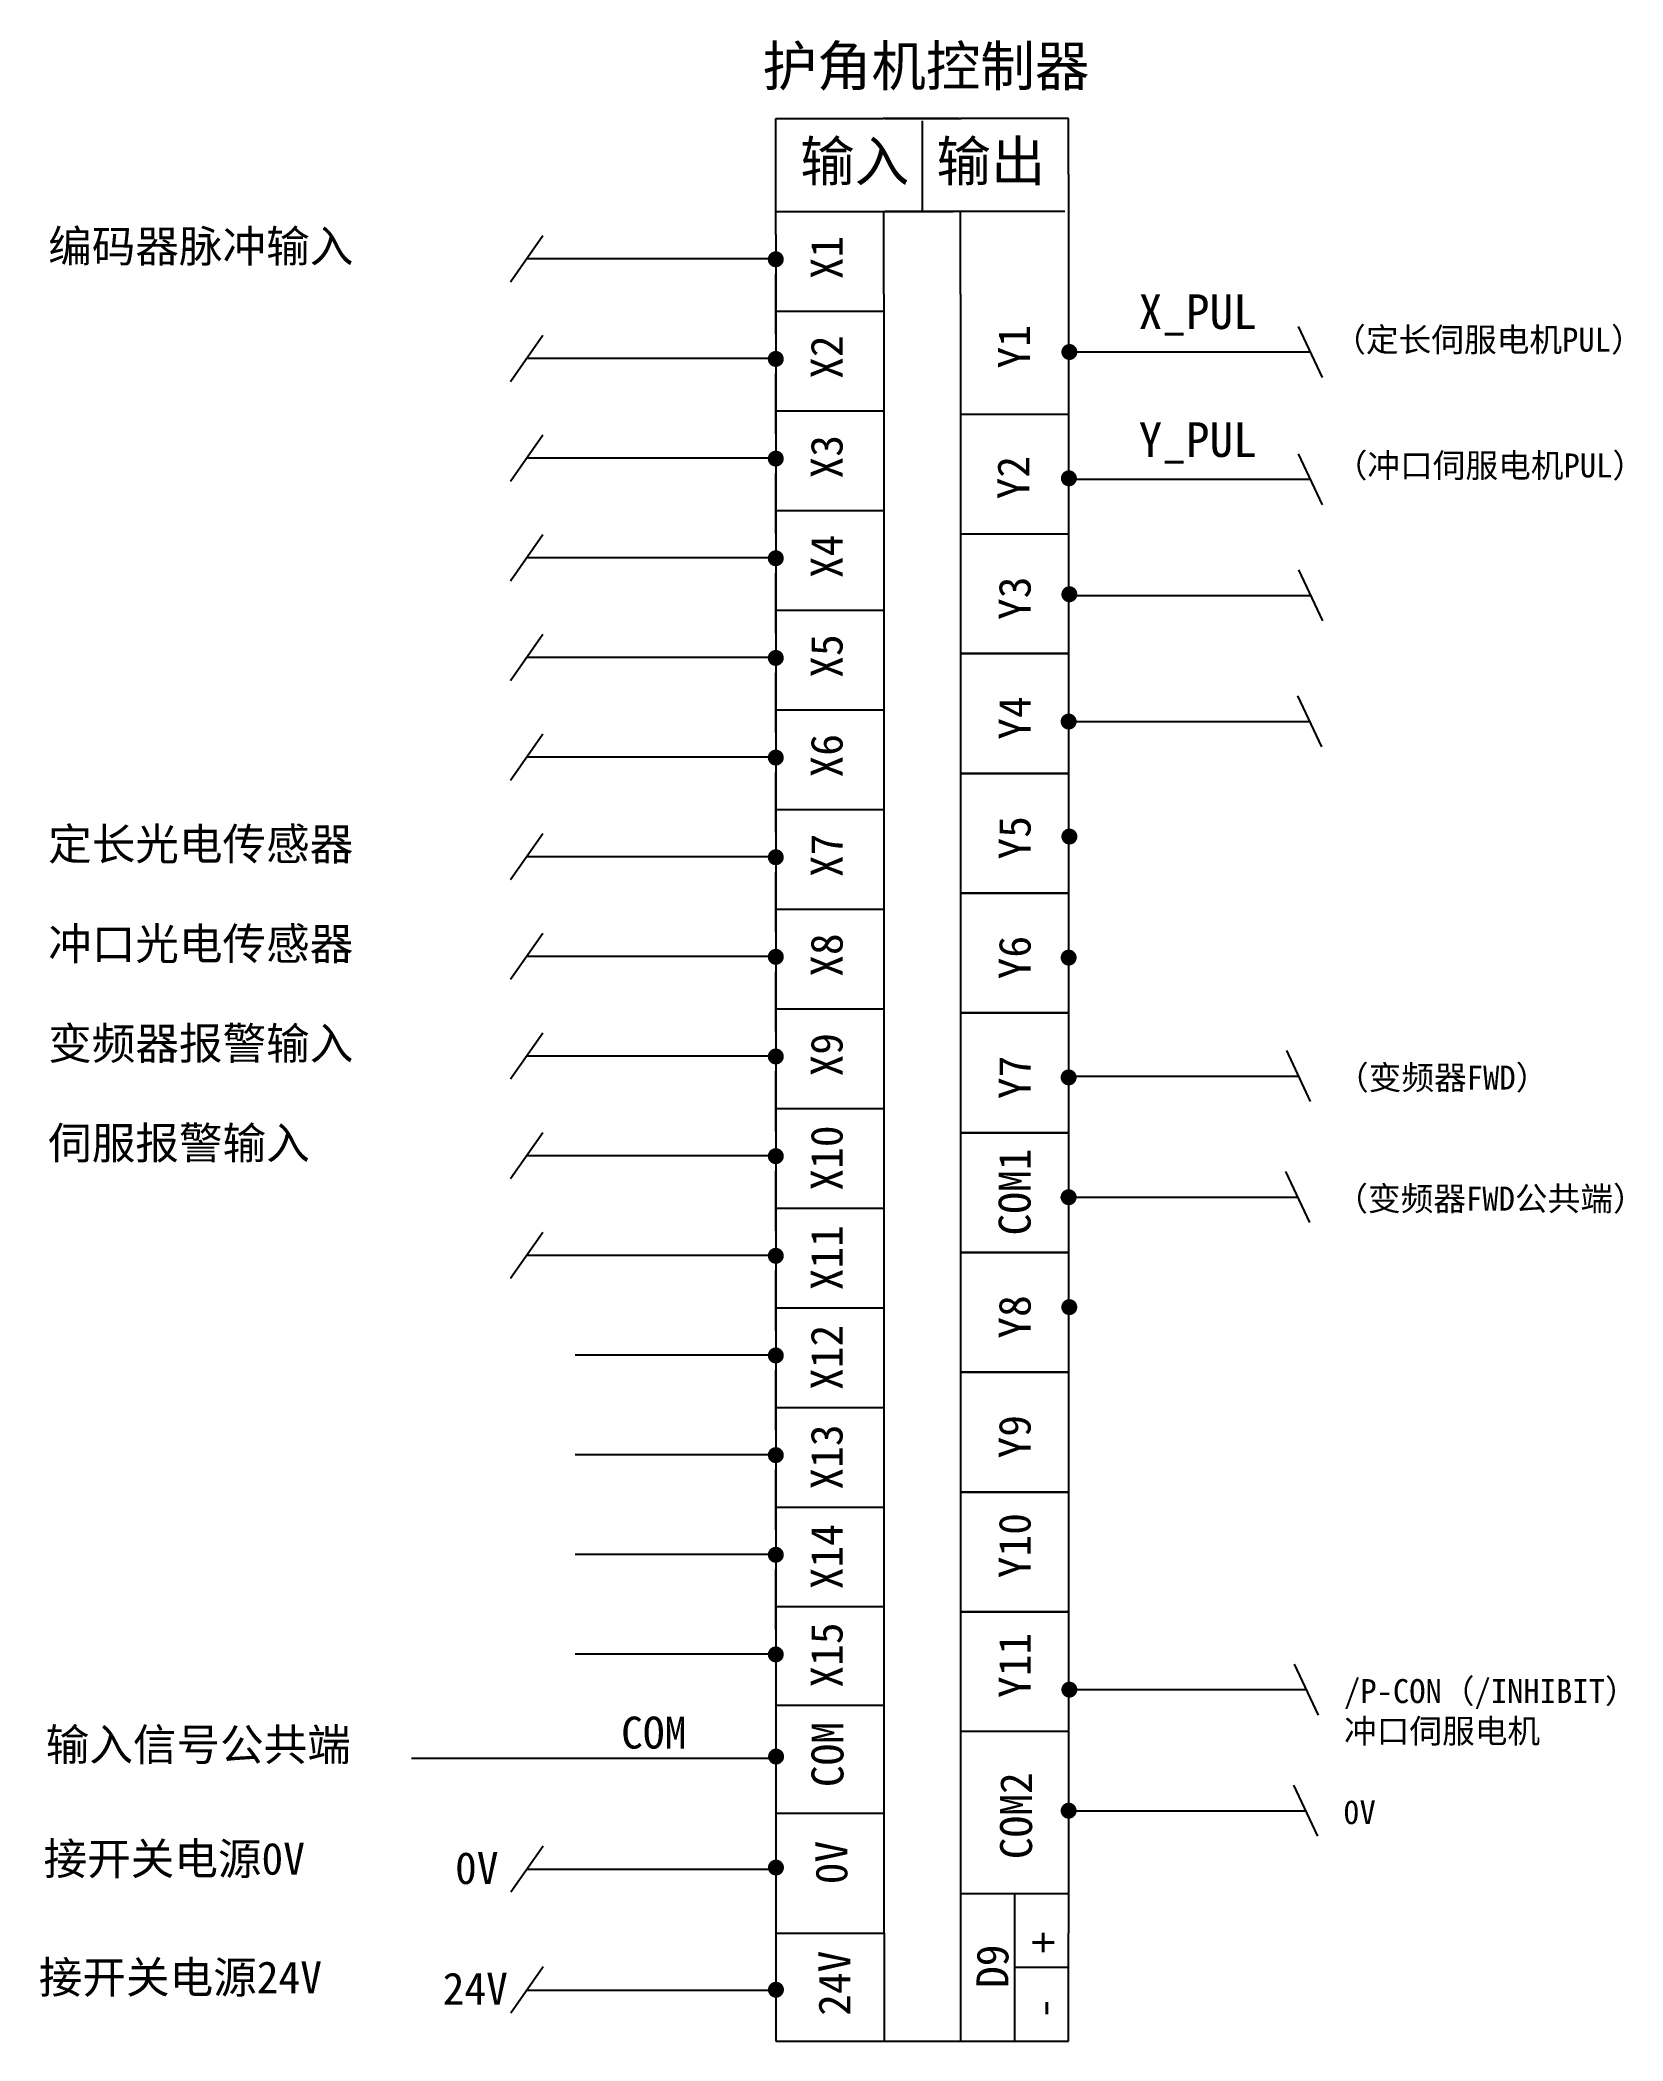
# Model space of a CAD drawing. Header units: millimetres. Extents: x 2441 to 2639, y 1013 to 1263.
import ezdxf

# ---------------------------------------------------------------- set-up
doc = ezdxf.new("R2010")
doc.units = ezdxf.units.MM
doc.styles.get("Standard").update_dxf_attribs({"font": ''})
doc.styles.add('宋体', font='', dxfattribs={"height": 2.5})
doc.styles.get('Standard').set_extended_font_data('SimSun')
doc.styles.get('宋体').set_extended_font_data('SimSun')

msp = doc.modelspace()

# ---------------------------------------------------------------- linework, layer by layer
for p, q in [((2533.08, 1253.58), (2546.54, 1253.58)), ((2533.08, 1246.55), (2533.08, 1253.58)), ((2556.04, 1253.58), (2546.46, 1253.58)), ((2546.7, 1253.58), (2556.27, 1253.58)), ((2551.41, 1253.27), (2551.41, 1241.96)), ((2569.74, 1253.58), (2556.2, 1253.58)), ((2569.74, 1246.55), (2569.74, 1253.55)), ((2569.74, 1246.55), (2569.74, 1081.55)), ((2533.08, 1241.91), (2546.54, 1241.91)), ((2545.69, 1241.91), (2555.27, 1241.91)), ((2546.62, 1231.55), (2546.62, 1241.91)), ((2556.35, 1241.91), (2546.77, 1241.91)), ((2569.27, 1241.91), (2555.73, 1241.91)), ((2556.2, 1231.55), (2556.2, 1241.91)), ((2503.93, 1238.86), (2499.89, 1233.07)), ((2533.08, 1239.05), (2533.08, 1074.05)), ((2532.85, 1235.97), (2501.91, 1235.97)), ((2546.62, 1231.55), (2546.62, 1081.55)), ((2556.2, 1231.55), (2556.2, 1026.33)), ((2533.08, 1229.43), (2546.62, 1229.43)), ((2503.93, 1226.38), (2499.89, 1220.6)), ((2598.49, 1227.53), (2601.48, 1221.14)), ((2532.85, 1223.49), (2501.91, 1223.49)), ((2533.08, 1216.95), (2546.62, 1216.95)), ((2556.2, 1216.55), (2569.74, 1216.55)), ((2503.93, 1213.9), (2499.89, 1208.12)), ((2532.85, 1211.01), (2501.91, 1211.01)), ((2598.49, 1211.58), (2601.48, 1205.19)), ((2533.08, 1204.47), (2546.62, 1204.47)), ((2503.93, 1201.42), (2499.89, 1195.64)), ((2556.2, 1201.55), (2569.74, 1201.55)), ((2532.85, 1198.53), (2501.91, 1198.53)), ((2598.52, 1197.04), (2601.51, 1190.65)), ((2533.08, 1192), (2546.62, 1192)), ((2503.93, 1188.95), (2499.89, 1183.16)), ((2532.85, 1186.05), (2501.91, 1186.05)), ((2569.74, 1186.55), (2556.2, 1186.55)), ((2556.2, 1186.55), (2569.74, 1186.55)), ((2598.39, 1181.25), (2601.39, 1174.86)), ((2533.08, 1179.52), (2546.62, 1179.52)), ((2570.24, 1178.04), (2599.9, 1178.04)), ((2503.93, 1176.47), (2499.89, 1170.68)), ((2532.85, 1173.57), (2501.91, 1173.57)), ((2569.74, 1171.55), (2556.2, 1171.55)), ((2556.2, 1171.55), (2569.74, 1171.55)), ((2533.08, 1167.04), (2546.62, 1167.04)), ((2503.93, 1163.99), (2499.89, 1158.2)), ((2532.85, 1161.09), (2501.91, 1161.09)), ((2569.74, 1156.55), (2556.2, 1156.55)), ((2556.2, 1156.55), (2569.74, 1156.55)), ((2533.08, 1154.56), (2546.62, 1154.56)), ((2503.93, 1151.51), (2499.89, 1145.72)), ((2532.85, 1148.62), (2501.91, 1148.62)), ((2533.08, 1142.08), (2546.62, 1142.08)), ((2569.74, 1141.55), (2556.2, 1141.55)), ((2556.2, 1141.55), (2569.74, 1141.55)), ((2503.93, 1139.03), (2499.89, 1133.24)), ((2532.85, 1136.14), (2501.91, 1136.14)), ((2596.99, 1136.85), (2599.98, 1130.46)), ((2568.83, 1133.64), (2598.49, 1133.64)), ((2533.08, 1129.6), (2546.62, 1129.6)), ((2503.93, 1126.55), (2499.89, 1120.76)), ((2569.74, 1126.55), (2556.2, 1126.55)), ((2556.2, 1126.55), (2569.74, 1126.55)), ((2532.85, 1123.66), (2501.91, 1123.66)), ((2596.89, 1121.69), (2599.89, 1115.3)), ((2568.74, 1118.48), (2598.4, 1118.48)), ((2533.08, 1117.12), (2546.62, 1117.12)), ((2503.93, 1114.07), (2499.89, 1108.29)), ((2532.85, 1111.18), (2501.91, 1111.18)), ((2569.74, 1111.55), (2556.2, 1111.55)), ((2556.2, 1111.55), (2569.74, 1111.55)), ((2533.08, 1104.64), (2546.62, 1104.64)), ((2532.85, 1098.7), (2507.96, 1098.7)), ((2569.74, 1096.55), (2556.2, 1096.55)), ((2556.2, 1096.55), (2569.74, 1096.55)), ((2533.08, 1092.16), (2546.62, 1092.16)), ((2532.85, 1086.22), (2507.96, 1086.22)), ((2533.08, 1081.55), (2533.1, 1026.33)), ((2546.62, 1081.55), (2546.62, 1026.33)), ((2569.74, 1081.55), (2556.2, 1081.55)), ((2556.2, 1081.55), (2569.74, 1081.55)), ((2533.08, 1079.68), (2546.62, 1079.68)), ((2532.85, 1073.74), (2507.96, 1073.74)), ((2533.08, 1067.21), (2546.62, 1067.21)), ((2569.74, 1066.55), (2556.2, 1066.55)), ((2556.2, 1066.55), (2569.74, 1066.55)), ((2532.85, 1061.26), (2507.96, 1061.26)), ((2597.99, 1060.02), (2600.98, 1053.63)), ((2569.83, 1056.81), (2599.49, 1056.81)), ((2533.1, 1054.85), (2546.64, 1054.85)), ((2569.74, 1051.55), (2556.2, 1051.55)), ((2487.47, 1048.23), (2507.96, 1048.23)), ((2597.89, 1044.86), (2600.89, 1038.47)), ((2533.1, 1041.33), (2546.64, 1041.33)), ((2569.74, 1041.65), (2599.4, 1041.65)), ((2503.94, 1037.23), (2499.9, 1031.44)), ((2569.74, 1031.26), (2556.2, 1031.26)), ((2562.97, 1031.26), (2562.97, 1012.81)), ((2533.1, 1026.33), (2533.1, 1012.81)), ((2533.1, 1026.33), (2546.64, 1026.33)), ((2546.64, 1026.33), (2546.64, 1012.81)), ((2556.2, 1026.33), (2556.2, 1012.81)), ((2569.74, 1012.81), (2569.74, 1026.33)), ((2503.94, 1022.08), (2499.9, 1016.3)), ((2562.97, 1022.04), (2569.74, 1022.04)), ((2533.1, 1012.81), (2546.64, 1012.81)), ((2546.64, 1012.81), (2569.74, 1012.81))]:
    msp.add_line(p, q)
at = {"ltscale": 0.5}
for p, q in [((2533.08, 1239.05), (2533.08, 1246.55)), ((2533.08, 1226.57), (2533.08, 1234.07)), ((2569.74, 1224.33), (2599.99, 1224.33)), ((2533.08, 1214.09), (2533.08, 1221.59)), ((2533.08, 1201.61), (2533.08, 1209.11)), ((2569.74, 1208.38), (2599.99, 1208.38)), ((2533.08, 1189.13), (2533.08, 1196.63)), ((2569.77, 1193.84), (2600.02, 1193.84)), ((2533.08, 1176.65), (2533.08, 1184.15)), ((2533.08, 1164.17), (2533.08, 1171.67)), ((2533.08, 1151.7), (2533.08, 1159.2)), ((2533.08, 1139.22), (2533.08, 1146.72)), ((2533.08, 1126.74), (2533.08, 1134.24)), ((2533.08, 1114.26), (2533.08, 1121.76)), ((2533.08, 1101.78), (2533.08, 1109.28)), ((2533.08, 1089.3), (2533.08, 1096.8)), ((2533.08, 1076.82), (2533.08, 1084.32)), ((2569.74, 1081.55), (2569.74, 1026.33)), ((2533.08, 1064.34), (2533.08, 1071.84)), ((2507.96, 1048.23), (2533.13, 1048.23)), ((2501.92, 1034.33), (2533.1, 1034.33)), ((2501.92, 1019.19), (2533.1, 1019.19))]:
    msp.add_line(p, q, dxfattribs=at)
at = {"const_width": 1}
for points in [[(2532.58, 1235.93, 1), (2533.58, 1235.93, 1)], [(2569.33, 1224.32, 1), (2570.33, 1224.32, 1)], [(2532.58, 1223.45, 1), (2533.58, 1223.45, 1)], [(2532.58, 1210.97, 1), (2533.58, 1210.97, 1)], [(2569.27, 1208.5, 1), (2570.27, 1208.5, 1)], [(2532.58, 1198.49, 1), (2533.58, 1198.49, 1)], [(2569.33, 1193.98, 1), (2570.33, 1193.98, 1)], [(2532.58, 1186.01, 1), (2533.58, 1186.01, 1)], [(2569.24, 1178.04, 1), (2570.24, 1178.04, 1)], [(2532.58, 1173.53, 1), (2533.58, 1173.53, 1)], [(2569.33, 1163.64, 1), (2570.33, 1163.64, 1)], [(2532.58, 1161.05, 1), (2533.58, 1161.05, 1)], [(2532.58, 1148.58, 1), (2533.58, 1148.58, 1)], [(2569.24, 1148.48, 1), (2570.24, 1148.48, 1)], [(2532.58, 1136.1, 1), (2533.58, 1136.1, 1)], [(2569.24, 1133.48, 1), (2570.24, 1133.48, 1)], [(2532.58, 1123.62, 1), (2533.58, 1123.62, 1)], [(2569.24, 1118.48, 1), (2570.24, 1118.48, 1)], [(2532.58, 1111.14, 1), (2533.58, 1111.14, 1)], [(2569.32, 1104.71, 1), (2570.32, 1104.71, 1)], [(2532.58, 1098.66, 1), (2533.58, 1098.66, 1)], [(2532.58, 1086.18, 1), (2533.58, 1086.18, 1)], [(2532.58, 1073.7, 1), (2533.58, 1073.7, 1)], [(2532.58, 1061.22, 1), (2533.58, 1061.22, 1)], [(2569.33, 1056.81, 1), (2570.33, 1056.81, 1)], [(2532.62, 1048.43, 1), (2533.62, 1048.43, 1)], [(2569.24, 1041.65, 1), (2570.24, 1041.65, 1)], [(2532.6, 1034.53, 1), (2533.6, 1034.53, 1)], [(2532.6, 1019.23, 1), (2533.6, 1019.23, 1)]]:
    msp.add_lwpolyline(points, format="xyb", close=True, dxfattribs=at)

# ---------------------------------------------------------------- texts
at = {"attachment_point": 1, "style": '宋体'}
for s, insert, char_height, width in [('护角机控制器', (2531.41, 1262.64), 5, 47.9645), ('输入 输出', (2536.14, 1250.71), 5, 61.7674), ('编码器脉冲输入', (2442, 1239.57), 4, 45.2184), ('（定长伺服电机PUL）', (2602.86, 1227.36), 3, 53.6083), ('（冲口伺服电机PUL）', (2603.04, 1211.61), 3, 53.6083), ('定长光电传感器', (2442, 1164.7), 4, 52.1792), ('冲口光电传感器', (2442, 1152.22), 4, 58.0618), ('变频器报警输入', (2442, 1139.74), 4, 43.5394), ('（变频器FWD）', (2603.21, 1134.96), 3, 53.6083), ('伺服报警输入', (2442, 1127.26), 4, 37.2779), ('（变频器FWD公共端）', (2603.11, 1119.8), 3, 53.6083), ('/P-CON（/INHIBIT）  \\P冲口伺服电机', (2604.21, 1058.13), 3, 79.0892), ('输入信号公共端', (2441.69, 1051.93), 4, 73.7011), ('  COM', (2508.28, 1053.43), 4, 64.8929), ('0V', (2604.11, 1042.97), 3, 53.6083), ('接开关电源0V', (2441.42, 1037.64), 4, 73.7011), ('  0V', (2487.49, 1036.47), 4, 64.8929), ('接开关电源24V', (2440.83, 1022.79), 4, 73.7011), (' 24V', (2488.66, 1021.38), 4, 64.8929)]:
    msp.add_mtext(s, dxfattribs=dict(at, insert=insert, char_height=char_height, width=width))
at = {"char_height": 4, "attachment_point": 1, "rotation": 90}
for s, insert, width in [('{\\fSimSun|b0|i0|c134|p2;X1}', (2537.44, 1233.43), 12.2091), ('{\\fSimSun|b0|i0|c134|p2;X2}', (2537.44, 1220.96), 12.2091), ('{\\fSimSun|b0|i0|c134|p2;Y1}', (2560.91, 1222.25), 12.2091), ('{\\fSimSun|b0|i0|c134|p2;X3}', (2537.44, 1208.48), 12.2091), ('{\\fSimSun|b0|i0|c134|p2;Y2}', (2560.81, 1205.86), 12.2091), ('{\\fSimSun|b0|i0|c134|p2;X4}', (2537.44, 1196), 12.2091), ('{\\fSimSun|b0|i0|c134|p2;Y3}', (2560.98, 1190.76), 12.2091), ('{\\fSimSun|b0|i0|c134|p2;X5}', (2537.44, 1183.52), 12.2091), ('{\\fSimSun|b0|i0|c134|p2;Y4}', (2560.98, 1175.76), 12.2091), ('{\\fSimSun|b0|i0|c134|p2;X6}', (2537.44, 1171.04), 12.2091), ('{\\fSimSun|b0|i0|c134|p2;Y5}', (2560.98, 1160.76), 12.2091), ('{\\fSimSun|b0|i0|c134|p2;X7}', (2537.44, 1158.56), 12.2091), ('{\\fSimSun|b0|i0|c134|p2;X8}', (2537.44, 1146.08), 12.2091), ('{\\fSimSun|b0|i0|c134|p2;Y6}', (2560.98, 1145.76), 12.2091), ('{\\fSimSun|b0|i0|c134|p2;X9}', (2537.44, 1133.6), 12.2091), ('{\\fSimSun|b0|i0|c134|p2;Y7}', (2560.98, 1130.76), 12.2091), ('{\\fSimSun|b0|i0|c134|p2;X10}', (2537.44, 1119.3), 12.2091), ('{\\fSimSun|b0|i0|c134|p2;COM1}', (2560.98, 1113.69), 12.2091), ('{\\fSimSun|b0|i0|c134|p2;X11}', (2537.44, 1106.82), 12.2091), ('{\\fSimSun|b0|i0|c134|p2;Y8}', (2560.98, 1100.76), 12.2091), ('{\\fSimSun|b0|i0|c134|p2;X12}', (2537.44, 1094.34), 12.2091), ('{\\fSimSun|b0|i0|c134|p2;Y9}', (2560.98, 1085.76), 12.2091), ('{\\fSimSun|b0|i0|c134|p2;X13}', (2537.44, 1081.86), 12.2091), ('{\\fSimSun|b0|i0|c134|p2;Y10}', (2560.98, 1070.76), 12.2091), ('{\\fSimSun|b0|i0|c134|p2;X14}', (2537.44, 1069.38), 12.2091), ('{\\fSimSun|b0|i0|c134|p2;X15}', (2537.44, 1057.06), 12.2091), ('{\\fSimSun|b0|i0|c134|p2;Y11}', (2560.98, 1055.76), 12.2091), ('{\\fSimSun|b0|i0|c134|p2;COM}', (2537.55, 1044.6), 12.2091), ('{\\fSimSun|b0|i0|c134|p2;COM2}', (2561.16, 1035.58), 12.2091), ('{\\fSimSun|b0|i0|c134|p2;0V}', (2538.04, 1032.44), 12.2091), ('{\\fSimSun|b0|i0|c134|p2;+}', (2564.57, 1023.78), 22.7059), ('{\\fSimSun|b0|i0|c134|p2;24V}', (2538.41, 1015.96), 12.2091), ('{\\fSimSun|b0|i0|c134|p2;D9}', (2558.2, 1019.45), 22.7059), ('{\\fSimSun|b0|i0|c134|p2;-}', (2564.54, 1015.55), 22.7059)]:
    msp.add_mtext(s, dxfattribs=dict(at, insert=insert, width=width))
at = {"char_height": 4.9688, "width": 16.4951, "attachment_point": 1}
for s, insert in [('{\\fSimSun|b0|i0|c134|p2;\\H0.875x;X_PUL}', (2578.5, 1231.55)), ('{\\fSimSun|b0|i0|c134|p2;\\H0.875x;Y_PUL}', (2578.5, 1215.53))]:
    msp.add_mtext(s, dxfattribs=dict(at, insert=insert))

doc.saveas('drawing.dxf')
